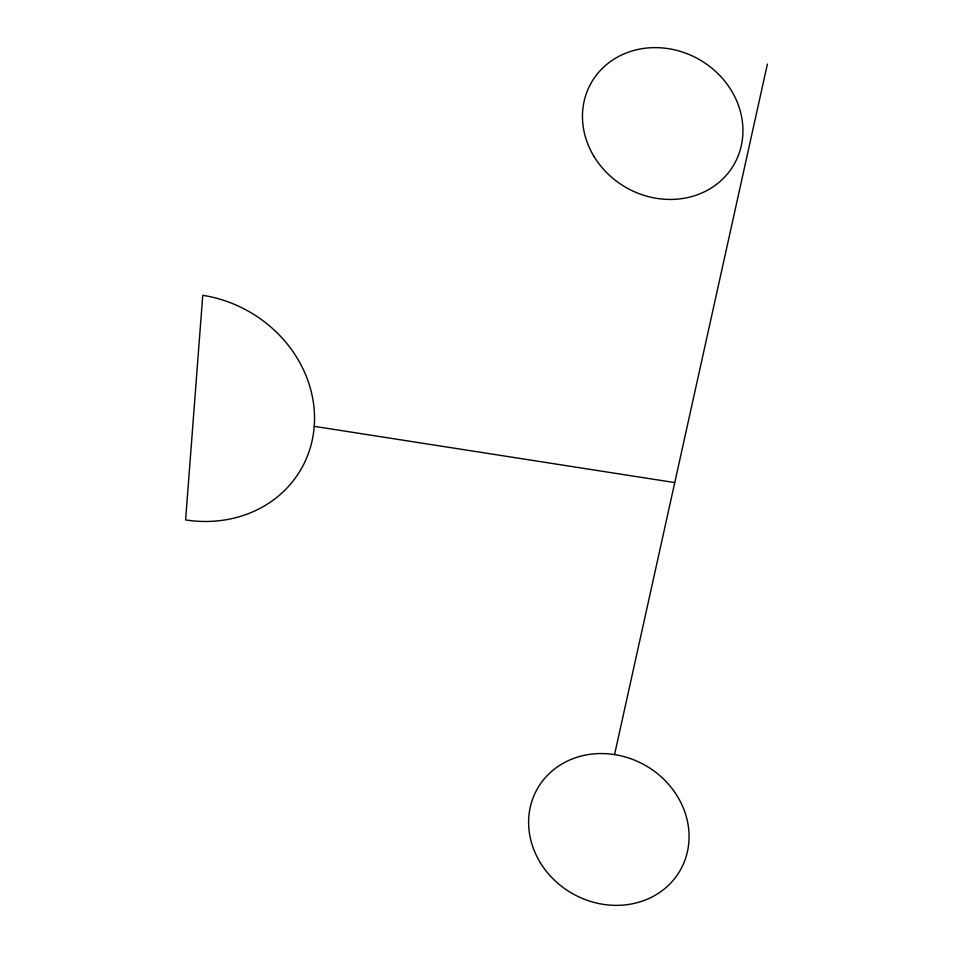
<?xml version="1.0" encoding="UTF-8"?>
<svg xmlns="http://www.w3.org/2000/svg" width="953" height="953" viewBox="0 0 953 953"><rect width="100%" height="100%" fill="white"/><g stroke="black" fill="none" stroke-linecap="round" stroke-linejoin="round"><path stroke-width="1.43" d="M614.554 754.597L767.391 64.101M314.228 426.336A123.354 110.596 29.7 0 1 185.609 519.921L202.751 295.311A123.354 110.596 29.7 0 1 314.228 426.336L674.76 482.587M540.339 862.727A82.244 73.726 29.7 0 0 679.263 871.924A82.244 73.726 29.7 0 0 606.918 753.74A82.244 73.726 29.7 0 0 540.339 862.727M594.195 156.792A82.244 73.726 29.7 0 0 733.131 165.989A82.244 73.726 29.7 0 0 660.786 47.817A82.244 73.726 29.7 0 0 594.195 156.792"/></g></svg>
